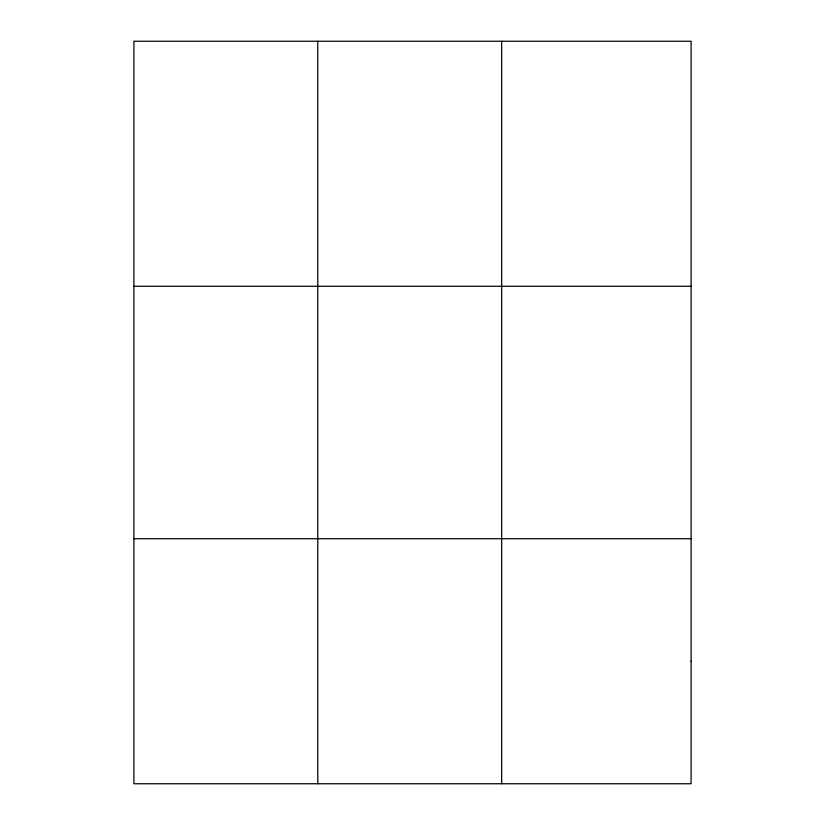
<?xml version="1.0" encoding="UTF-8"?>
<svg xmlns="http://www.w3.org/2000/svg" width="825" height="825" viewBox="0 0 825 825"><rect width="100%" height="100%" fill="white"/><g stroke="black" fill="none" stroke-linecap="round" stroke-linejoin="round"><path stroke-width="1.24" d="M317.769 783.75L317.769 41.25M501.652 783.75L501.652 41.25M133.898 286.275L691.102 286.275M133.898 538.725L691.102 538.725M691.102 661.238L691.102 783.75L133.898 783.75L133.898 41.25L691.102 41.25L691.102 661.238"/></g></svg>
